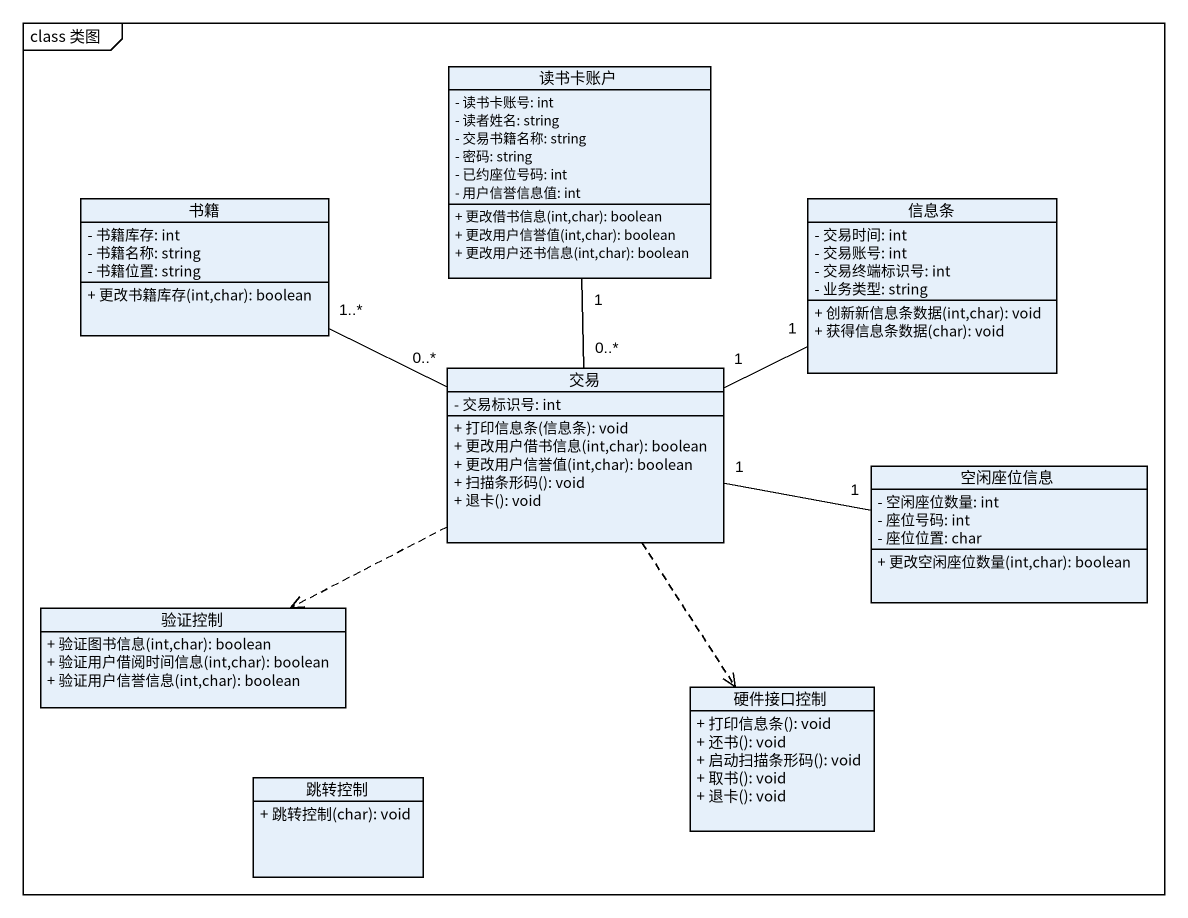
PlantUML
@startuml
mainframe class 类图
hide circle
hide empty members
skinparam classAttributeIconSize 0
class 读书卡账户 {
  - 读书卡账号: int
  - 读者姓名: string
  - 交易书籍名称: string
  - 密码: string
  - 已约座位号码: int
  - 用户信誉信息值: int
  + 更改借书信息(int,char): boolean
  + 更改用户信誉值(int,char): boolean
  + 更改用户还书信息(int,char): boolean
}
class 书籍 {
  - 书籍库存: int
  - 书籍名称: string
  - 书籍位置: string
  + 更改书籍库存(int,char): boolean
}
class 信息条 {
  - 交易时间: int
  - 交易账号: int
  - 交易终端标识号: int
  - 业务类型: string
  + 创新新信息条数据(int,char): void
  + 获得信息条数据(char): void
}
class 交易 {
  - 交易标识号: int
  + 打印信息条(信息条): void
  + 更改用户借书信息(int,char): boolean
  + 更改用户信誉值(int,char): boolean
  + 扫描条形码(): void
  + 退卡(): void
}
class 空闲座位信息 {
  - 空闲座位数量: int
  - 座位号码: int
  - 座位位置: char
  + 更改空闲座位数量(int,char): boolean
}
class 验证控制 {
  + 验证图书信息(int,char): boolean
  + 验证用户借阅时间信息(int,char): boolean
  + 验证用户信誉信息(int,char): boolean
}
class 硬件接口控制 {
  + 打印信息条(): void
  + 还书(): void
  + 启动扫描条形码(): void
  + 取书(): void
  + 退卡(): void
}
class 跳转控制 {
  + 跳转控制(char): void
}
交易 "0..*" -up- "1" 读书卡账户
交易 "0..*" -left- "1..*" 书籍
交易 "1" -right- "1" 信息条
交易 "1" -right- "1" 空闲座位信息
交易 .left.> 验证控制
交易 ..> 硬件接口控制
@enduml
